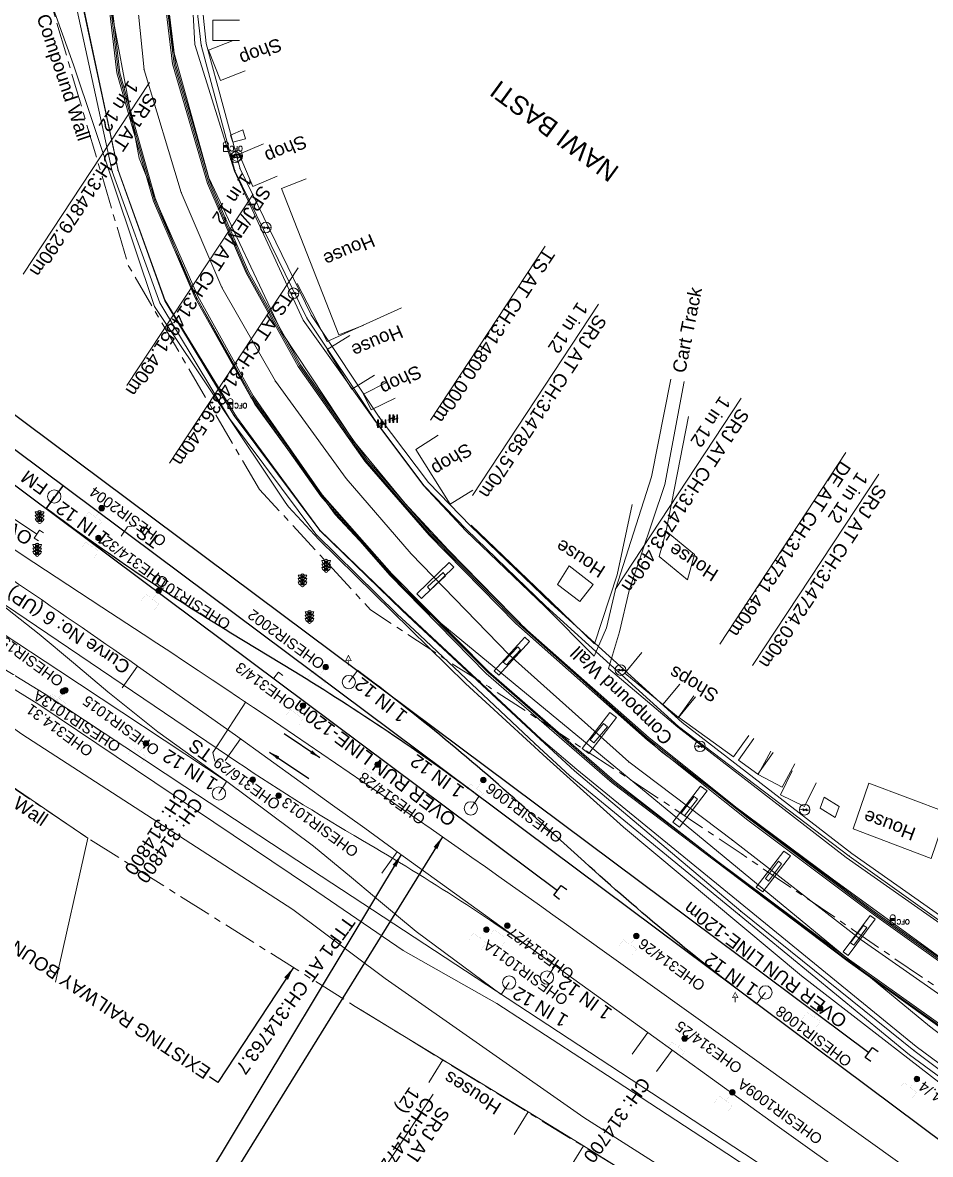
# Model space of a CAD drawing. Header units: metres. Extents: x 628572 to 633121, y 3388024 to 3391117.
# Drawn here: x 632803.3 to 632973.9, y 3388434.9 to 3388647.6 of the extents above; entities that cross this region are included whole.
import ezdxf
from ezdxf.enums import TextEntityAlignment as Align

# ---------------------------------------------------------------- set-up
doc = ezdxf.new("R2010")
doc.units = ezdxf.units.M
doc.header["$MEASUREMENT"] = 0
doc.linetypes.add('CENTER', pattern=[2, 1.25, -0.25, 0.25, -0.25])
doc.linetypes.add('DASHED', pattern=[0.75, 0.5, -0.25])
for name, color, linetype, lineweight in [('Bridge Parapet', 7, 'Continuous', 0), ('Cart Track', 34, 'Continuous', 0), ('Commercial Building Pucca', 251, 'Continuous', 0), ('Compound Wall', 251, 'Continuous', 0), ('DFCC BOUNDARY', 6, 'CENTER', 0), ('Drain Top', 5, 'Continuous', 0), ('Electric Pole', 251, 'Continuous', 0), ('Existing Chainage', 7, 'Continuous', 0), ('Existing IR Track', 143, 'Continuous', 0), ('Existing Railway Boundary', 7, 'CENTER', 0), ('flow direction', 7, 'Continuous', 0), ('Gate', 251, 'Continuous', 0), ('Ofc Pillar', 7, 'Continuous', 0), ('OHE MAST', 8, 'Continuous', 0), ('Pavers', 7, 'Continuous', 0), ('Piers_Abutment', 7, 'Continuous', 0), ('Residential Building Pucca', 251, 'Continuous', 0), ('Residential Building Semipucca', 251, 'Continuous', 0), ('SH.NOS', 8, 'Continuous', 0), ('Sign Board', 251, 'Continuous', 0), ("SIRHIND STN SRJ's", 251, 'Continuous', 0), ('Subroad Centre', 34, 'Continuous', 0), ('Subroad Edge', 34, 'Continuous', 0), ('Telephone_Pole', 8, 'Continuous', 0), ('Text', 251, 'Continuous', 0), ('Transformer', 251, 'Continuous', 0), ('Village Name', 251, 'Continuous', 0)]:
    doc.layers.add(name, color=color, linetype=linetype, lineweight=lineweight)
for name, color, linetype in [('Cut & Conn', 190, 'Continuous'), ('Cut & Conn curves up', 192, 'Continuous'), ('IR PROPOSALS', 190, 'Continuous')]:
    doc.layers.add(name, color=color, linetype=linetype)
doc.styles.add('CUT-FILL', font='cut-fill.shx', dxfattribs={"height": 2})
doc.styles.add('notes', font='romans.shx', dxfattribs={"height": 2})
doc.styles.get("Standard").update_dxf_attribs({"font": 'arial.ttf'})
doc.styles.add('Style-Arial', font='arial.ttf')
doc.styles.add('Text', font='arial.ttf', dxfattribs={"height": 2})
doc.styles.add('Vill txt', font='arial.ttf', dxfattribs={"height": 3})
doc.dimstyles.new('ISO-25', dxfattribs={"dimtxt": 2.5, "dimasz": 2.5, "dimexe": 1.25, "dimexo": 0.625, "dimtad": 1, "dimtxsty": 'Standard', "dimcen": 2.5, "dimadec": 0, "dimazin": 0, "dimtfac": 1, "dimtmove": 0, "dimatfit": 3, "dimfxl": 1, "dimarcsym": 0})

# ---------------------------------------------------------------- blocks, each defined once
blk = doc.blocks.new('EP')
blk.add_hatch(color=8).paths.add_polyline_path([(0.31, -0.24), (0.31, 0), (-0.31, -0.19), (-0.31, 0.07), (-0.93, -0.01), (-0.21, 0.16), (-0.21, -0.05), (0.43, 0.15), (0.41, -0.1), (0.94, -0.01)])
at = {"color": 8}
for p, q in [((-0.93, -0.01), (-0.21, 0.16)), ((-0.31, 0.07), (-0.93, -0.01)), ((-0.31, -0.19), (-0.31, 0.07)), ((0.31, 0), (-0.31, -0.19)), ((-0.21, 0.16), (-0.21, -0.05)), ((-0.21, -0.05), (0.43, 0.15)), ((0.31, -0.24), (0.31, 0)), ((0.43, 0.15), (0.41, -0.1)), ((0.94, -0.01), (0.31, -0.24)), ((0.41, -0.1), (0.94, -0.01))]:
    blk.add_line(p, q, dxfattribs=at)
blk.add_circle((0, 0), 1, dxfattribs=at)
blk = doc.blocks.new('OFC')
at = {"ltscale": 5}
for p, q in [((-0.46, 0), (-0.46, 1.23)), ((-0.46, 0), (0.46, 0)), ((0.46, 0), (0.46, 1.23))]:
    blk.add_line(p, q, dxfattribs=at)
at = {"extrusion": (-1, -8.21066e-11, 0), "elevation": 0.34, "flags": 128}
blk.add_lwpolyline([(-1.13, 1.23), (-1.13, 0), (-0.77, 0), (-0.77, 1.23), (-1.13, 1.23)], close=True, dxfattribs=at)
at = {"extrusion": (-2.00765e-10, 1, 0), "elevation": 1.13, "flags": 128}
blk.add_lwpolyline([(-0.38, 1.23), (-0.38, 0), (0.34, 0), (0.34, 1.23), (-0.38, 1.23)], close=True, dxfattribs=at)
at = {"flags": 128}
blk.add_lwpolyline([(0.38, 1.13), (0.38, 0.77), (-0.34, 0.77), (-0.34, 1.13), (0.38, 1.13)], close=True, dxfattribs=at)
at = {"elevation": 1.23, "flags": 128}
blk.add_lwpolyline([(0.38, 0.77), (0.38, 1.13), (-0.34, 1.13), (-0.34, 0.77), (0.38, 0.77)], close=True, dxfattribs=at)
at = {"extrusion": (-8.0306e-11, -1, 0), "elevation": -0.77, "flags": 128}
blk.add_lwpolyline([(-0.34, 1.23), (-0.34, 0), (0.38, 0), (0.38, 1.23), (-0.34, 1.23)], close=True, dxfattribs=at)
at = {"extrusion": (1, -3.28427e-10, 0), "elevation": 0.38, "flags": 128}
blk.add_lwpolyline([(0.77, 1.23), (0.77, 0), (1.13, 0), (1.13, 1.23), (0.77, 1.23)], close=True, dxfattribs=at)
at = {"ltscale": 5}
blk.add_arc((0, 1.36), 0.48, 343.8979, 196.1021, dxfattribs=at)
at = {"ltscale": 5, "style": 'notes'}
blk.add_text('OFC', height=0.246, rotation=0, dxfattribs=at).set_placement((-0.33, 0.84))
at = {"style": 'notes'}
blk.add_text('OFC', height=0.937, rotation=180, dxfattribs=at).set_placement((3.18, 0.99, -359.18))
blk = doc.blocks.new('SIG')
for color, points in [(1, [(-0.22, 0.42, 0.180295), (-0.01, 0.33, -0.00255), (0.01, 0.33, -0.00255), (0.02, 0.33, 0.180295), (0.23, 0.42, -0.002654), (0.25, 0.44, 0.184495), (0.33, 0.65, 1.000001), (-0.32, 0.65, 0.184495), (-0.24, 0.44, -0.002654)]), (2, [(0.23, -0.23, -0.002654), (0.25, -0.21, 0.184495), (0.33, 0.01, 1.000001), (-0.32, 0.01, 0.184495), (-0.24, -0.21, -0.002654), (-0.22, -0.23, 0.180295), (-0.01, -0.32, -0.00255), (0.01, -0.32, -0.00255), (0.02, -0.32, 0.180295)]), (3, [(0.23, -0.88, -0.002654), (0.25, -0.86, 0.184495), (0.33, -0.64, 1.000001), (-0.32, -0.64, 0.184495), (-0.24, -0.86, -0.002654), (-0.22, -0.88, 0.395599)])]:
    blk.add_hatch(color=color).paths.add_polyline_path(points)
for p, q in [((-0.31, 0.98), (-0.32, -0.9)), ((0.33, -0.9), (0.32, 0.98))]:
    blk.add_line(p, q)
at = {"flags": 128}
for points in [[(-0.31, 0.98), (-0.81, 0.98, 0.198758), (-0.42, 0.41, 0.003814), (-0.31, 0.39)], [(-0.31, 0.33), (-0.81, 0.33, 0.198758), (-0.42, -0.23, 0.003727), (-0.32, -0.26)], [(0.32, 0.98), (0.82, 0.98, -0.198758), (0.44, 0.41, -0.003814), (0.32, 0.39)], [(0.32, 0.33), (0.82, 0.33, -0.198758), (0.44, -0.23, -0.003727), (0.33, -0.26)], [(-0.32, -0.32), (-0.81, -0.32, 0.198758), (-0.42, -0.88, 0.003639), (-0.32, -0.9)], [(0.33, -0.32), (0.82, -0.32, -0.198758), (0.44, -0.88, -0.003639), (0.33, -0.9)]]:
    blk.add_lwpolyline(points, format="xyb", dxfattribs=at)
for centre, radius, start, end in [((0.01, 0.91), 0.324, 12.4049, 167.5951), ((0.01, 0.81), 0.357, 27.7578, 152.2422), ((0.01, -0.9), 0.324, 181.4572, 358.5428)]:
    blk.add_arc(centre, radius, start, end)
blk = doc.blocks.new('TP')
at = {"layer": 'Telephone_Pole'}
blk.add_hatch(color=8, dxfattribs=at).paths.add_polyline_path([(0.49, 0.08, -0.516403), (0.5, 0.04, 0.157799), (0.42, -0.19, 0.257253), (0.43, -0.21), (0.7, -0.4, 0.297943), (0.73, -0.4, 0.213635), (0.94, -0.09, 0.292624), (0.86, 0.1, 0.314672), (-0.86, 0.1, 0.297888), (-0.94, -0.1, 0.205841), (-0.73, -0.4, 0.297943), (-0.7, -0.4), (-0.43, -0.21, 0.257253), (-0.42, -0.19, 0.155164), (-0.5, 0.04, -0.510878), (-0.49, 0.08, -0.167449)])
at = {"layer": 'Telephone_Pole', "color": 8}
for p, q in [((-0.7, -0.4), (-0.43, -0.21)), ((0.7, -0.4), (0.43, -0.21))]:
    blk.add_line(p, q, dxfattribs=at)
blk.add_circle((0, 0), 1.03, dxfattribs=at)
for centre, radius, start, end in [((0.01, -1.13), 1.5, 55.3659, 125.2353), ((-0.48, 0.05), 0.0243, 109.2181, 217.464), ((-0.82, -0.21), 0.402, 2.1844, 37.464), ((0.01, -1.34), 1.5, 71.1943, 109.2181), ((0.82, -0.21), 0.402, 141.9464, 177.8156), ((0.48, 0.06), 0.0243, 321.9464, 71.1943), ((0.75, -0.06), 0.194, 350.1231, 55.3659), ((-0.44, -0.19), 0.0258, 304.4776, 2.1844), ((0.44, -0.19), 0.0258, 177.8156, 235.5224), ((0.72, -0.38), 0.0258, 235.5224, 301.8866), ((0.49, -0.01), 0.462, 301.8866, 350.1231)]:
    blk.add_arc(centre, radius, start, end, dxfattribs=at)
for p in [(-0.44, -0.22), (0.44, -0.22)]:
    blk.add_point(p, dxfattribs=at)
blk = doc.blocks.new('TRF')
blk.add_hatch(color=256).paths.add_polyline_path([(-0.18, -0.39), (0.02, 0.04), (-0.98, -0.29), (0.38, 0.42), (0.22, -0.04), (0.98, 0.09)])
for p, q in [((-0.69, 0.72), (-0.69, -0.72)), ((-0.52, 0.72), (-0.69, 0.72)), ((-0.52, -0.72), (-0.52, 0.72)), ((0, 0.72), (0, -0.72)), ((0.17, 0.72), (0, 0.72)), ((0.17, -0.72), (0.17, 0.72)), ((0.7, 0.72), (0.7, -0.72)), ((0.87, 0.72), (0.7, 0.72)), ((0.87, -0.72), (0.87, 0.72)), ((-0.69, -0.72), (-0.52, -0.72)), ((0, -0.72), (0.17, -0.72)), ((0.7, -0.72), (0.87, -0.72))]:
    blk.add_line(p, q)
at = {"flags": 128}
blk.add_lwpolyline([(0.22, -0.04), (0.38, 0.42), (-0.98, -0.29), (0.02, 0.04), (-0.18, -0.39), (0.98, 0.09), (0.22, -0.04)], close=True, dxfattribs=at)
blk = doc.blocks.new('TSB15')
at = {"layer": 'SH.NOS', "const_width": 0.132, "flags": 128}
blk.add_lwpolyline([(-0.46, 0.79), (0.59, 0.79), (0.05, 1.8), (-0.46, 0.79)], close=True, dxfattribs=at)
at = {"layer": 'SH.NOS', "const_width": 0.142, "flags": 128}
blk.add_lwpolyline([(0.05, 0.79), (0.05, -0.05)], dxfattribs=at)
at = {"layer": 'SH.NOS', "insert": (-0.11, 0.93), "char_height": 0.2, "attachment_point": 7, "line_spacing_factor": 0.6, "style": 'CUT-FILL'}
blk.add_mtext('15', dxfattribs=at)
blk = doc.blocks.new('TSB65')
at = {"layer": 'SH.NOS', "const_width": 0.132, "flags": 128}
blk.add_lwpolyline([(-0.51, 0.84), (0.54, 0.84), (0, 1.85), (-0.51, 0.84)], close=True, dxfattribs=at)
at = {"layer": 'SH.NOS', "const_width": 0.142, "flags": 128}
blk.add_lwpolyline([(0, 0.84), (0, 0)], dxfattribs=at)
at = {"layer": 'SH.NOS', "insert": (-0.16, 0.96), "char_height": 0.2, "attachment_point": 7, "line_spacing_factor": 0.6, "style": 'CUT-FILL'}
blk.add_mtext('65', dxfattribs=at)
blk = doc.blocks.new('OHE MAST')
h = blk.add_hatch(color=256)
edge = h.paths.add_edge_path()
edge.add_arc((0, 0), 0.514, 0, 360)
at = {"const_width": 0.01, "flags": 128}
for points in [[(1.5, 3.5), (1.5, 2), (-1.5, 2), (-1.5, 3.5)], [(0, 2), (0, 0)]]:
    blk.add_lwpolyline(points, dxfattribs=at)
blk.add_circle((0, 0), 0.514)

msp = doc.modelspace()

# ---------------------------------------------------------------- linework, layer by layer
at = {"layer": 'Bridge Parapet', "flags": 128}
for points in [[(633058.98, 3388387.86), (633058.67, 3388387.72), (633050.74, 3388401.45), (633042.78, 3388409.5), (633030.67, 3388419.35), (632995.21, 3388444.8), (632958.46, 3388471.11), (632933.32, 3388490.18), (632914.09, 3388504.7), (632890.46, 3388525.25), (632872.33, 3388543.72), (632859.33, 3388558.57), (632846.22, 3388577.18), (632835.75, 3388595.84), (632827.88, 3388614.04), (632820.99, 3388638.16), (632817.82, 3388665.56)], [(632818.06, 3388665.63), (632821.31, 3388638.1), (632828.13, 3388614.06), (632835.99, 3388595.96), (632846.45, 3388577.29), (632859.51, 3388558.76), (632872.45, 3388543.89), (632890.72, 3388525.52), (632914.34, 3388504.84), (632958.55, 3388471.27), (632995.45, 3388445.03), (633030.8, 3388419.53), (633042.91, 3388409.76), (633050.87, 3388401.7), (633058.98, 3388387.86)], [(633073.99, 3388376.16), (633073.71, 3388376.1), (633069.39, 3388391.63), (633060.01, 3388407.64), (633050.12, 3388417.82), (633036.69, 3388428.33), (633001.14, 3388453.28), (632963.62, 3388480.02), (632939.67, 3388498.05), (632920.89, 3388512.98), (632896.23, 3388534.84), (632879.83, 3388551.44), (632867.78, 3388565.3), (632855.31, 3388583.1), (632845.53, 3388600.6), (632838.29, 3388617.42), (632831.77, 3388639.77), (632828.66, 3388665.56)], [(632828.89, 3388665.59), (632832, 3388639.86), (632838.56, 3388617.48), (632845.78, 3388600.78), (632855.51, 3388583.26), (632868, 3388565.45), (632880.08, 3388551.56), (632896.51, 3388534.98), (632898.21, 3388533.35), (632921.08, 3388513.17), (632939.81, 3388498.22), (632963.6, 3388480.31), (633001.32, 3388453.43), (633036.89, 3388428.55), (633050.23, 3388418.09), (633060.27, 3388407.83), (633069.69, 3388391.76), (633073.99, 3388376.16)]]:
    msp.add_lwpolyline(points, dxfattribs=at)
at = {"layer": 'Cart Track', "flags": 128}
for points in [[(632925.18, 3388580.56), (632921.52, 3388562.22), (632914.75, 3388541.02), (632913.08, 3388533.84), (632910.73, 3388528.51)], [(632913.46, 3388526.18), (632915.49, 3388533.12), (632917.3, 3388540.84), (632924.03, 3388560.79), (632927.64, 3388580.14)]]:
    msp.add_lwpolyline(points, dxfattribs=at)
at = {"layer": 'Commercial Building Pucca', "flags": 128}
for points in [[(632844.04, 3388644.23), (632839.04, 3388644.22), (632839.03, 3388648.05), (632844.03, 3388648.06)], [(632845.11, 3388638.53), (632840.46, 3388636.7), (632838.21, 3388642.39), (632842.86, 3388644.23)], [(632851.17, 3388618.74), (632846.57, 3388616.77), (632843.97, 3388622.86), (632848.57, 3388624.83)], [(632873.31, 3388577), (632868.82, 3388574.8), (632867.36, 3388577.78), (632871.85, 3388579.99)], [(632887.91, 3388559.73), (632883.68, 3388557.06), (632877.19, 3388567.36), (632881.42, 3388570.03)], [(632926.85, 3388523.27), (632923.67, 3388519.42), (632916.52, 3388525.33), (632919.71, 3388529.18)], [(632929.76, 3388520.87), (632926.57, 3388517.01), (632923.67, 3388519.42), (632926.85, 3388523.27)], [(632939.83, 3388513.63), (632936.91, 3388509.57), (632926.57, 3388517.02), (632929.49, 3388521.08)], [(632944.4, 3388510.42), (632941.49, 3388506.35), (632937.86, 3388508.95), (632940.77, 3388513.02)], [(632948.44, 3388508.3), (632946.09, 3388503.88), (632941.59, 3388506.28), (632943.94, 3388510.69)], [(632952.49, 3388504.72), (632950.28, 3388500.24), (632945.75, 3388502.48), (632947.96, 3388506.96)]]:
    msp.add_lwpolyline(points, dxfattribs=at)
msp.add_lwpolyline([(632842.81, 3388625.14), (632842.38, 3388626.44), (632844.66, 3388627.43), (632845.22, 3388625.73), (632842.81, 3388625.14)], close=True, dxfattribs=at)
at = {"layer": 'Compound Wall', "flags": 128}
for points in [[(633058.11, 3388386.45), (633043.4, 3388397.29), (633036.48, 3388402.65), (633002.46, 3388427.92), (632990.16, 3388437.36), (632983.86, 3388441.98), (632949.69, 3388468.45), (632916.23, 3388496.39), (632901.86, 3388509.32), (632886.54, 3388523.4), (632858.98, 3388550.46), (632853.29, 3388556.57), (632852.65, 3388557.47), (632828.08, 3388594.24), (632812.87, 3388639.66), (632807.52, 3388654.55)], [(632854.91, 3388598.59), (632860.53, 3388587.69), (632874.54, 3388594)], [(632928.46, 3388573.59), (632924.29, 3388552.07)], [(632887.6, 3388553.11), (632902.73, 3388538.69), (632910.8, 3388530.81), (632915.04, 3388543.81), (632917.86, 3388557.05)], [(632809.5, 3388467.25), (632815.55, 3388494.31), (632782.16, 3388517.02), (632733.22, 3388549.83), (632717.54, 3388528.17)], [(632882.28, 3388452.66), (632865.83, 3388462.67)], [(632938.54, 3388417.89), (632908.74, 3388436.5)]]:
    msp.add_lwpolyline(points, dxfattribs=at)
at = {"layer": 'Cut & Conn', "linetype": 'Continuous', "lineweight": 0, "flags": 128}
for points in [[(632841.35, 3388508.89), (632844.25, 3388512.96)], [(632922.45, 3388450.43), (632925.38, 3388454.49)]]:
    msp.add_lwpolyline(points, dxfattribs=at)
at = {"layer": 'Cut & Conn curves up', "lineweight": 0, "flags": 128}
for points in [[(632824.9, 3388526.64), (632822.03, 3388522.54)], [(632873.72, 3388491.77), (632870.8, 3388487.72)], [(632920.83, 3388457.77), (632917.91, 3388453.71)]]:
    msp.add_lwpolyline(points, dxfattribs=at)
at = {"layer": 'DFCC BOUNDARY', "ltscale": 5, "flags": 128}
for points in [[(632847.81, 3388559.87), (632823.15, 3388601.95), (632813.06, 3388636.23), (632805.99, 3388660.26), (632736.76, 3388705.19), (632557.63, 3388824.33), (632613.48, 3388910.41), (632526.1, 3388954.74), (632475.31, 3388878.33), (632379.38, 3388941.92), (632358.48, 3388968.59), (632330.75, 3389006.71), (632310.39, 3389039.48), (632283.54, 3389090.17), (632272.6, 3389114.83)], [(633120.7, 3388366.04), (633093.19, 3388384.83), (633088.34, 3388388.14), (633069.19, 3388401.33), (633056.45, 3388410.11), (633046.73, 3388416.85), (633039.43, 3388421.88), (633030.21, 3388428.26), (633012.25, 3388440.69), (632996.91, 3388451.25), (632992.14, 3388454.57), (632977.21, 3388464.86), (632959.28, 3388477.14), (632957.02, 3388478.71), (632938.36, 3388491.4), (632925.84, 3388499.8), (632902.74, 3388515.03), (632890.84, 3388522.8), (632885.75, 3388525.99), (632868.71, 3388537.2), (632847.81, 3388559.87)]]:
    msp.add_lwpolyline(points, dxfattribs=at)
at = {"layer": 'Drain Top', "flags": 128}
for points in [[(633044.41, 3388428.61), (633035.85, 3388434.9), (632997.41, 3388463.28), (632958.69, 3388490.95), (632926.59, 3388515.27), (632901.67, 3388537.89), (632886.73, 3388552.33), (632878.71, 3388560.59), (632869.55, 3388572.81), (632856.75, 3388592.07), (632843.2, 3388619.76), (632836.86, 3388643.34), (632834.61, 3388662.86), (632835.27, 3388691.7), (632843.16, 3388722.67), (632863.69, 3388767.47)], [(632864.62, 3388766.95), (632844.14, 3388722.31), (632836.25, 3388691.78), (632835.79, 3388662.85), (632837.82, 3388643.7), (632844.16, 3388620.12), (632857.59, 3388592.55), (632870.34, 3388573.46), (632879.57, 3388561.17), (632887.58, 3388552.98), (632902.57, 3388538.48), (632927.26, 3388516.05), (632959.15, 3388491.44), (632998.06, 3388464.07), (633036.59, 3388435.61), (633044.99, 3388429.36)], [(632994.5, 3388435.6), (632970.04, 3388453.56), (632938.02, 3388479.92), (632906.19, 3388506.02), (632899.58, 3388512.09), (632876.87, 3388533.49), (632873.76, 3388536.32), (632858.4, 3388551.46), (632842.21, 3388573.18), (632829.1, 3388594.92), (632820.15, 3388619.63), (632812.3, 3388655.69), (632812.39, 3388695.42), (632820.42, 3388724.37), (632831.22, 3388749.93)], [(632832.08, 3388749.62), (632821.25, 3388724.12), (632813.45, 3388695.21), (632813.43, 3388656.2), (632821.24, 3388619.82), (632830.04, 3388595.32), (632843.06, 3388573.69), (632859.16, 3388552.11), (632874.62, 3388537.12), (632877.72, 3388534.24), (632900.63, 3388512.84), (632907.03, 3388506.99), (632938.3, 3388480.58), (632970.85, 3388454.41), (632995.03, 3388436.2)]]:
    msp.add_lwpolyline(points, dxfattribs=at)
at = {"layer": 'Drain Top'}
for p in [(632836.86, 3388643.34), (632821.24, 3388619.82), (632843.2, 3388619.76), (632844.16, 3388620.12), (632820.15, 3388619.63), (632829.1, 3388594.92), (632830.04, 3388595.32), (632857.59, 3388592.55), (632856.75, 3388592.07), (632842.21, 3388573.18), (632843.06, 3388573.69), (632870.34, 3388573.46), (632869.55, 3388572.81), (632878.71, 3388560.59), (632879.57, 3388561.17), (632859.16, 3388552.11), (632886.73, 3388552.33), (632887.58, 3388552.98), (632858.4, 3388551.46), (632874.62, 3388537.12), (632901.67, 3388537.89), (632902.57, 3388538.48), (632873.76, 3388536.32), (632876.87, 3388533.49), (632877.72, 3388534.24), (632927.26, 3388516.05), (632926.59, 3388515.27), (632899.58, 3388512.09), (632900.63, 3388512.84), (632906.19, 3388506.02), (632907.03, 3388506.99), (632958.69, 3388490.95), (632959.15, 3388491.44), (632938.02, 3388479.92), (632938.3, 3388480.58), (632970.85, 3388454.41), (632970.04, 3388453.56)]:
    msp.add_point(p, dxfattribs=at)
at = {"layer": 'Existing Chainage', "color": 7, "linetype": 'Continuous', "lineweight": 13, "flags": 128}
msp.add_lwpolyline([(632839.78, 3388511.55), (632845.27, 3388519.91)], dxfattribs=at)
at = {"layer": 'Existing IR Track', "flags": 128}
for points in [[(633005.34, 3388390.65), (632986.41, 3388403.47), (632962.36, 3388419.55), (632938.99, 3388434.95), (632859.39, 3388487.16), (632833.77, 3388504.05), (632807.34, 3388521.48), (632794.34, 3388529.4), (632780.37, 3388537.92), (632764.65, 3388546.52), (632758.6, 3388549.63), (632738.86, 3388558.9), (632714.72, 3388569.36), (632683.5, 3388582.69), (632670.73, 3388588.42), (632660.02, 3388593.75), (632637.3, 3388607.24), (632630.31, 3388611.72), (632604.9, 3388628.01), (632599.21, 3388631.77), (632573.61, 3388648.65)], [(632805.97, 3388551.45), (632795.61, 3388558.32), (632778.82, 3388569.33), (632765.13, 3388578.29), (632762.5, 3388580.01), (632728.65, 3388602.3), (632711.29, 3388613.68), (632694.37, 3388624.75)], [(632825.93, 3388532.67), (632818.15, 3388537.71), (632805.38, 3388546.13), (632792.94, 3388554.33), (632779.12, 3388563.41), (632762.28, 3388574.48), (632742.48, 3388587.5), (632725.95, 3388598.39), (632708.86, 3388609.63), (632691.76, 3388620.87)], [(632841.76, 3388504.92), (632810.07, 3388525.82), (632783.79, 3388543.14), (632768.39, 3388553.27), (632751.58, 3388564.35), (632735.11, 3388575.15), (632715.78, 3388587.95), (632700.43, 3388598.06), (632684.03, 3388608.86), (632678.32, 3388612.6)], [(632807.23, 3388551.67), (632806.45, 3388552.18), (632805.48, 3388550.72), (632806.27, 3388550.2)], [(632893.23, 3388464.92), (632877.25, 3388476.74), (632873.55, 3388479.85), (632869.44, 3388483.27), (632865.09, 3388486.92), (632858, 3388492.78), (632841.67, 3388504.98), (632828.72, 3388514.27), (632819.29, 3388521.8), (632812.88, 3388527.25), (632806.43, 3388532.66), (632799.28, 3388538.28), (632789.91, 3388544.95)]]:
    msp.add_lwpolyline(points, dxfattribs=at)
at = {"layer": 'Existing IR Track', "color": 88, "linetype": 'DASHED', "ltscale": 5, "flags": 128}
msp.add_lwpolyline([(632852.2, 3388524.9), (632851.37, 3388525.52), (632850.5, 3388524.36), (632851.34, 3388523.73)], dxfattribs=at)
at = {"layer": 'Existing Railway Boundary', "ltscale": 5, "flags": 128}
msp.add_lwpolyline([(631983.38, 3389039.03), (631997.78, 3389029.42), (631998.05, 3389028.42), (632017.69, 3389013.38), (632054.76, 3388986.91), (632106.63, 3388955.86), (632154.95, 3388925.1), (632230.87, 3388876), (632261.28, 3388857.07), (632290.54, 3388840.27), (632385.66, 3388776.64), (632400.57, 3388766.54), (632397.54, 3388762.12), (632395.54, 3388759.11), (632389.3, 3388750.37), (632386.71, 3388746.97), (632380.08, 3388739.4), (632361.83, 3388715.06), (632365.14, 3388712.58), (632373.83, 3388706.87), (632388.43, 3388697.28), (632403.56, 3388687.34), (632418.79, 3388677.34), (632434.5, 3388667.03), (632450.25, 3388656.7), (632466.79, 3388645.86), (632483.32, 3388635.01), (632501.76, 3388622.91), (632520.25, 3388610.78), (632536.82, 3388599.92), (632553.36, 3388589.08), (632565.85, 3388580.89), (632578.47, 3388572.6), (632596.92, 3388560.53), (632615.49, 3388548.37), (632635.6, 3388535.3), (632652.84, 3388524), (632669.99, 3388512.74), (632686.41, 3388501.99), (632696.81, 3388495.16), (632732.87, 3388550.06), (632815.55, 3388494.31), (632865.83, 3388462.67), (632954.79, 3388408.18), (633025.15, 3388369.9), (633056.73, 3388353.89), (633065.14, 3388349.01), (633088.59, 3388329), (633094.78, 3388323.6)], dxfattribs=at)
at = {"layer": 'Gate', "flags": 128}
msp.add_lwpolyline([(632866.01, 3388777.94), (632861.03, 3388766.88), (632842.22, 3388722.79), (632834.16, 3388691.81), (632834.57, 3388662.85), (632835.67, 3388643.47), (632843.13, 3388619.66), (632856.05, 3388591.68), (632869.61, 3388572.62), (632878.63, 3388560.59), (632886.58, 3388552.08), (632901.55, 3388537.79), (632910.73, 3388528.51)], dxfattribs=at)
at = {"layer": 'IR PROPOSALS', "linetype": 'Continuous', "lineweight": 0}
for p, q in [((632807.72, 3388556.29), (632809.24, 3388558.53)), ((632866.24, 3388525.82), (632864.61, 3388523.65)), ((632889.08, 3388502.16), (632887.55, 3388499.91)), ((632903.4, 3388470.35), (632901.87, 3388468.11)), ((632941.25, 3388463.2), (632942.95, 3388465.32))]:
    msp.add_line(p, q, dxfattribs=at)
at = {"layer": 'IR PROPOSALS'}
for points in [[(632179.96, 3388984.82), (632179.96, 3388984.82, 0.029296), (632203.53, 3388971.25), (632260.29, 3388942.86, -0.029296), (632283.86, 3388929.29), (632587.53, 3388729.93, -0.015097), (632674.06, 3388669.3), (632962.39, 3388454.03)], [(633059.28, 3388375.44), (633059.28, 3388375.44, -0.009053), (633046.3, 3388384.77), (632823.24, 3388551.31), (632821.57, 3388552.56), (632671.02, 3388664.96, 0.015097), (632584.48, 3388725.59), (632243.31, 3388949.57, 0.029296), (632219.74, 3388963.14), (632219.74, 3388963.14)], [(632234.99, 3388948.69), (632581.44, 3388721.24, -0.015097), (632667.98, 3388660.62), (632903.87, 3388484.49)], [(632889.08, 3388502.16, 0.023762), (632854.33, 3388525.61), (632842.46, 3388532.83, -0.023762), (632807.72, 3388556.29)], [(632941.25, 3388463.2, -0.023762), (632908.89, 3388489.85), (632898.6, 3388499.17, 0.023762), (632866.24, 3388525.82)]]:
    msp.add_lwpolyline(points, format="xyb", dxfattribs=at)
at = {"layer": 'IR PROPOSALS', "lineweight": 13, "flags": 128}
for points in [[(632803.42, 3388600.34), (632827.13, 3388636.31)], [(632822.9, 3388579.37), (632846.62, 3388615.34)], [(632879.96, 3388572.85), (632901.55, 3388605.59)], [(632830.89, 3388564.82), (632855.07, 3388601.49)], [(632887.87, 3388558.69), (632911.58, 3388594.67)], [(632914.67, 3388541.06), (632938.38, 3388577.03)], [(632934.35, 3388530.8), (632958.06, 3388566.77)], [(632940.51, 3388526.74), (632964.23, 3388562.71)]]:
    msp.add_lwpolyline(points, dxfattribs=at)
at = {"layer": 'IR PROPOSALS', "const_width": 0.3, "flags": 128}
msp.add_lwpolyline([(632807.72, 3388556.29), (632810.89, 3388560.53)], dxfattribs=at)
at = {"layer": 'IR PROPOSALS', "linetype": 'Continuous', "lineweight": 0, "flags": 128}
for points in [[(632821.79, 3388551.06), (632823.01, 3388552.81), (632824.71, 3388553.07)], [(632840.22, 3388512.21), (632839.04, 3388510.42), (632839.43, 3388508.75)]]:
    msp.add_lwpolyline(points, dxfattribs=at)
for points in [[(632789.91, 3388544.95), (632842.02, 3388509.7, 0.016861), (632867.21, 3388493.87, -0.024461), (632903.4, 3388470.35), (632903.4, 3388470.35)], [(632957.37, 3388431.5), (632951.27, 3388435.86), (632945.17, 3388440.23), (632939.08, 3388444.61), (632933, 3388448.99), (632926.92, 3388453.38), (632920.83, 3388457.77), (632873.72, 3388491.77), (632867.64, 3388496.16), (632861.56, 3388500.54), (632855.47, 3388504.92), (632849.38, 3388509.3), (632843.28, 3388513.66), (632837.16, 3388518), (632831.04, 3388522.33), (632824.9, 3388526.64, 0.003627), (632801, 3388543.09)]]:
    msp.add_lwpolyline(points, format="xyb", dxfattribs=at)
at = {"layer": 'IR PROPOSALS', "linetype": 'Continuous', "lineweight": 0}
msp.add_lwpolyline([(633075.14, 3388358.4), (633049.98, 3388375.58, -0.005582), (632995.09, 3388413.97), (632908.06, 3388476.29, 0.009963), (632825.93, 3388532.67)], format="xyb", dxfattribs=at)
at = {"layer": 'IR PROPOSALS'}
for points in [[(632904.21, 3388482.8), (632903.18, 3388483.57), (632904.56, 3388485.42), (632905.59, 3388484.65)], [(632962.73, 3388452.34), (632961.7, 3388453.11), (632963.08, 3388454.95), (632964.11, 3388454.18)]]:
    msp.add_lwpolyline(points, dxfattribs=at)
at = {"layer": 'IR PROPOSALS', "linetype": 'Continuous', "lineweight": 0}
for centre in [(632809.24, 3388558.53), (632864.61, 3388523.65), (632887.55, 3388499.91), (632901.87, 3388468.11), (632942.95, 3388465.32)]:
    msp.add_circle(centre, 1.25, dxfattribs=at)
at = {"layer": 'Piers_Abutment', "flags": 128}
for points in [[(632884.35, 3388545.24), (632878.26, 3388539.35), (632877.38, 3388540.22), (632883.48, 3388546.1), (632884.35, 3388545.24)], [(632879.89, 3388540.89), (632879.42, 3388541.52), (632882.33, 3388544.26), (632882.8, 3388543.62), (632879.89, 3388540.89)], [(632898.58, 3388531.29), (632892.81, 3388524.97), (632891.94, 3388525.77), (632897.72, 3388532.1), (632898.58, 3388531.29)], [(632893.6, 3388527.39), (632894.23, 3388526.86), (632896.9, 3388529.7), (632896.38, 3388530.27), (632893.6, 3388527.39)], [(632914.91, 3388517), (632909.72, 3388510.23), (632908.48, 3388511.14), (632913.67, 3388517.91), (632914.91, 3388517)], [(632909.99, 3388512.8), (632912.51, 3388515.83), (632913.23, 3388515.23), (632910.7, 3388512.2), (632909.99, 3388512.8)], [(632931.97, 3388503.18), (632926.78, 3388496.4), (632925.54, 3388497.31), (632930.73, 3388504.09), (632931.97, 3388503.18)], [(632930.16, 3388501.64), (632927.71, 3388498.48), (632927.08, 3388498.98), (632929.53, 3388502.15), (632930.16, 3388501.64)], [(632947.66, 3388490.97), (632942.47, 3388484.19), (632941.22, 3388485.1), (632946.41, 3388491.88), (632947.66, 3388490.97)], [(632945.93, 3388489.47), (632943.52, 3388486.2), (632942.94, 3388486.71), (632945.36, 3388489.99), (632945.93, 3388489.47)], [(632962.6, 3388479.8), (632963.57, 3388479.11), (632958.49, 3388472.25), (632957.52, 3388472.94), (632962.6, 3388479.8)], [(632959.56, 3388474.22), (632961.99, 3388477.52), (632961.38, 3388477.91), (632958.94, 3388474.61), (632959.56, 3388474.22)]]:
    msp.add_lwpolyline(points, close=True, dxfattribs=at)
at = {"layer": 'Residential Building Pucca', "flags": 128}
for points in [[(632867.41, 3388590.75), (632862.76, 3388588.91), (632851.93, 3388616.41), (632856.59, 3388618.24)], [(632869.45, 3388581.34), (632865.21, 3388578.7), (632860.56, 3388586.17), (632864.8, 3388588.81)], [(632895.7, 3388438.63), (632898.32, 3388442.89), (632908.74, 3388436.49), (632906.13, 3388432.23)]]:
    msp.add_lwpolyline(points, dxfattribs=at)
for points in [[(632928.27, 3388542.88), (632922.98, 3388547.28), (632924.29, 3388552.04), (632929.6, 3388547.63), (632928.27, 3388542.88)], [(632903.83, 3388542), (632908.01, 3388538.76), (632910.55, 3388541.96), (632906.01, 3388545.48), (632903.83, 3388542)]]:
    msp.add_lwpolyline(points, close=True, dxfattribs=at)
at = {"layer": 'Residential Building Semipucca', "flags": 128}
for points in [[(632974.07, 3388490.5), (632959.41, 3388496.04), (632962.37, 3388504.65), (632977.04, 3388499.11), (632974.07, 3388490.5)], [(632956.06, 3388498.2), (632953.22, 3388499.95), (632953.96, 3388502.04), (632956.8, 3388500.29), (632956.06, 3388498.2)]]:
    msp.add_lwpolyline(points, close=True, dxfattribs=at)
msp.add_lwpolyline([(632879.68, 3388448.38), (632882.28, 3388452.65), (632898.32, 3388442.89), (632895.72, 3388438.62)], dxfattribs=at)
at = {"layer": "SIRHIND STN SRJ's", "color": 7}
for p, q in [((632841.66, 3388504.99), (632840.2, 3388502.7)), ((632893.23, 3388464.92), (632894.76, 3388467.17))]:
    msp.add_line(p, q, dxfattribs=at)
at = {"layer": "SIRHIND STN SRJ's", "lineweight": 13, "flags": 128}
msp.add_lwpolyline([(632857.57, 3388411.45), (632880.46, 3388446.17)], dxfattribs=at)
at = {"layer": "SIRHIND STN SRJ's", "color": 7}
for centre in [(632840.2, 3388502.7), (632894.76, 3388467.17)]:
    msp.add_circle(centre, 1.25, dxfattribs=at)
at = {"layer": 'Subroad Centre', "flags": 128}
msp.add_lwpolyline([(633068.55, 3388363.29), (633068.73, 3388375.95), (633064.38, 3388390.3), (633046.59, 3388414.39), (633033.52, 3388424.07), (632998.18, 3388449.2), (632960.96, 3388475.18), (632936.74, 3388493.92), (632917.24, 3388508.63), (632894.75, 3388528.78), (632876.32, 3388547.75), (632864.11, 3388561.91), (632850.82, 3388580.2), (632840.77, 3388597.81), (632833.11, 3388615.65), (632826.13, 3388638.75), (632823.42, 3388665.29), (632823.91, 3388683.72), (632827.78, 3388708.65), (632834.86, 3388730.49), (632845.94, 3388758.67), (632863.8, 3388799.78)], dxfattribs=at)
at = {"layer": 'Subroad Centre'}
for p in [(632826.13, 3388638.75), (632833.11, 3388615.65), (632840.77, 3388597.81), (632850.82, 3388580.2), (632864.11, 3388561.91), (632876.32, 3388547.75), (632894.75, 3388528.78), (632917.24, 3388508.63), (632936.74, 3388493.92), (632960.96, 3388475.18)]:
    msp.add_point(p, dxfattribs=at)
at = {"layer": 'Subroad Edge', "flags": 128}
for points in [[(633063.35, 3388364.17), (633062.7, 3388375.37), (633059.16, 3388387.92), (633052.19, 3388400.13), (633042.93, 3388410.1), (633030.7, 3388419.94), (632995.63, 3388445.19), (632958.76, 3388471.46), (632933.5, 3388490.32), (632914.54, 3388505), (632890.92, 3388525.59), (632872.68, 3388543.98), (632859.61, 3388558.85), (632846.62, 3388577.44), (632836.25, 3388596.15), (632828.36, 3388614.14), (632821.59, 3388638.13), (632818.37, 3388665.56), (632818.95, 3388683.99), (632823.05, 3388709.36), (632830.44, 3388732.14), (632842.05, 3388760.41), (632859.35, 3388802.1)], [(633073.47, 3388376.03), (633069.2, 3388391.53), (633059.83, 3388407.47), (633049.98, 3388417.65), (633036.49, 3388428.12), (633001.12, 3388452.94), (632963.44, 3388479.84), (632939.64, 3388497.67), (632920.75, 3388512.72), (632896.02, 3388534.64), (632879.72, 3388551.25), (632867.61, 3388565.14), (632855.09, 3388582.97), (632845.32, 3388600.54), (632838.04, 3388617.33), (632831.48, 3388639.84), (632828.42, 3388665.44), (632828.82, 3388682.9), (632832.75, 3388708.04), (632839.38, 3388728.79), (632850.92, 3388756.96), (632867.96, 3388797.84)], [(633045.39, 3388420.87), (633045.39, 3388420.87), (633043.45, 3388420.05), (633037.04, 3388417.2), (633030.24, 3388416.1), (633022.73, 3388418.07), (633000.84, 3388433.27), (632971.24, 3388455.12), (632907.45, 3388507.2), (632900.76, 3388512.9), (632874.65, 3388537.28), (632859.18, 3388552.2), (632843.52, 3388573.52), (632830.06, 3388595.35), (632821.25, 3388619.88), (632813.52, 3388656.22), (632813.49, 3388695.13), (632821.25, 3388723.83), (632832.42, 3388750.36)], [(632993.9, 3388458.71), (632955.49, 3388486.68), (632923.39, 3388510.51), (632898.39, 3388533.08), (632883.26, 3388548.52), (632875.23, 3388557.18), (632865.51, 3388568.98), (632852.03, 3388589.37), (632838.31, 3388618.45), (632831.65, 3388642.27), (632829.14, 3388663.03)], [(632818.37, 3388658.66), (632825.21, 3388622.09), (632834.85, 3388597.97), (632846.96, 3388575.9), (632862.02, 3388555.16), (632876.75, 3388539.41), (632879.76, 3388536.49), (632973.8, 3388458.96), (633003.13, 3388436.55)], [(632982.88, 3388397.02), (632985.43, 3388401.96), (632961.51, 3388418.06), (632935.66, 3388435.03), (632913.23, 3388449.67), (632892.46, 3388463.25), (632874.8, 3388473.19), (632857.38, 3388485.07), (632806.31, 3388519.45), (632779.43, 3388536.03), (632763.88, 3388544.22), (632757.67, 3388547.42), (632737.87, 3388556.26)], [(632982.88, 3388397.02), (632956.46, 3388411.34), (632931.86, 3388427.15), (632908.81, 3388441.8), (632871.45, 3388467.9), (632854.1, 3388480.89), (632803.12, 3388513.88), (632777.14, 3388532.39), (632761.49, 3388539.81), (632754.97, 3388542.96), (632736.3, 3388552.62)], [(632913.46, 3388526.18), (632926.44, 3388515.17), (632958.08, 3388490.66), (632997.25, 3388463.18), (633035.82, 3388434.83), (633046.25, 3388426.77)]]:
    msp.add_lwpolyline(points, dxfattribs=at)

# ---------------------------------------------------------------- block references
at = {"layer": 'Electric Pole'}
for p in [(632843.31, 3388622.3), (632849, 3388609.08), (632854.22, 3388596.73), (632915.68, 3388525.91), (632930.62, 3388511.57), (632950.31, 3388499.66)]:
    msp.add_blockref('EP', p, dxfattribs=at)
at = {"layer": 'Ofc Pillar'}
for p in [(632841.49, 3388623.4), (632842.34, 3388575.09), (632966.87, 3388478.06)]:
    msp.add_blockref('OFC', p, dxfattribs=at)
at = {"layer": 'OHE MAST', "color": 2, "rotation": 143.3908318566117}
for p in [(632818.14, 3388556.33), (632817.54, 3388550.72), (632828.89, 3388540.82), (632860.28, 3388526.46), (632810.88, 3388521.91), (632811.32, 3388522.12), (632856, 3388519.23), (632826.48, 3388512.11), (632870.04, 3388508.14), (632846.55, 3388505.3), (632889.91, 3388505.23), (632851.41, 3388502.3), (632890.48, 3388477.12), (632894.41, 3388477.85), (632918.66, 3388475.93), (632953.24, 3388462.31), (632927.74, 3388456.64), (632971.41, 3388449.05), (632936.71, 3388446.54)]:
    msp.add_blockref('OHE MAST', p, dxfattribs=at)
at = {"layer": 'Pavers'}
msp.add_blockref('TSB65', (632937.24, 3388463.47), dxfattribs=at)
at = {"layer": 'Sign Board'}
for name, p in [('SIG', (632806.48, 3388554.67)), ('SIG', (632806.03, 3388548.5)), ('SIG', (632860.36, 3388545.49)), ('SIG', (632855.88, 3388542.78)), ('SIG', (632857.22, 3388535.89)), ('TSB15', (632864.48, 3388526.86))]:
    msp.add_blockref(name, p, dxfattribs=at)
at = {"layer": 'Telephone_Pole'}
msp.add_blockref('TP', (632843.62, 3388622.55), dxfattribs=at)
at = {"layer": 'Transformer'}
for p in [(632870.72, 3388572.23), (632872.91, 3388573.18)]:
    msp.add_blockref('TRF', p, dxfattribs=at)

# ---------------------------------------------------------------- texts
at = {"layer": 'Cart Track', "style": 'Text'}
msp.add_text('Cart Track', height=2.5, rotation=78.7213, dxfattribs=at).set_placement((632927.85, 3388581.59))
at = {"layer": 'Cut & Conn', "linetype": 'Continuous', "lineweight": 0, "char_height": 2.5, "attachment_point": 4, "line_spacing_factor": 0.6, "style": 'Style-Arial'}
for s, insert, rotation in [('CH: 314800', (632836.35, 3388501.48), 234.4933), ('CH: 314700', (632920.47, 3388448.87), 234.1837)]:
    msp.add_mtext(s, dxfattribs=dict(at, insert=insert, rotation=rotation))
at = {"layer": 'Cut & Conn curves up', "lineweight": 0, "style": 'Style-Arial'}
msp.add_text('Curve No: 6 (UP)', height=2.5, rotation=146.9026, dxfattribs=at).set_placement((632823.78, 3388527.07))
at = {"layer": 'Cut & Conn curves up', "lineweight": 0, "insert": (632864.95, 3388479.19), "char_height": 2.5, "attachment_point": 4, "rotation": 234.1787, "line_spacing_factor": 0.6, "style": 'Style-Arial'}
msp.add_mtext('TTP1 AT CH:314763.7', dxfattribs=at)
at = {"layer": 'Existing Chainage', "color": 7, "lineweight": 0, "insert": (632833.56, 3388503.34), "char_height": 2.5, "attachment_point": 4, "rotation": 236.7112, "line_spacing_factor": 0.6, "style": 'Style-Arial'}
msp.add_mtext('CH: 314800', dxfattribs=at)
at = {"layer": 'Existing IR Track', "style": 'Style-Arial'}
msp.add_text('OVER RUN LINE-120m', height=2.5, rotation=146.7042, dxfattribs=at).set_placement((632805.41, 3388551.27))
at = {"layer": 'Existing Railway Boundary', "linetype": 'Continuous', "ltscale": 5}
msp.add_text('EXISTING RAILWAY BOUNDARY', height=2.5, rotation=146.5, dxfattribs=at).set_placement((632794.05, 3388480.61), align=Align.RIGHT)
at = {"layer": 'IR PROPOSALS', "linetype": 'Continuous', "lineweight": 0}
for s, rotation, p in [('FM', 144.2063, (632808.27, 3388560.67)), ('1 IN 12', 144.2063, (632819.89, 3388551.18)), ('TS', 144.2063, (632829.39, 3388550.66)), ('1 IN 12', 141.8314, (632875.85, 3388517.77)), ('TS', 144.2063, (632839.29, 3388510.53)), ('1 IN 12', 144.2063, (632886.51, 3388503.66)), ('1 IN 12', 144.2063, (632941.76, 3388466.36)), ('1 IN 12', 144.1632, (632914.3, 3388461.97))]:
    msp.add_text(s, height=2.5, rotation=rotation, dxfattribs=at).set_placement(p)
at = {"layer": 'IR PROPOSALS', "style": 'Style-Arial'}
for p in [(632885, 3388498.32), (632958.51, 3388460.45)]:
    msp.add_text('OVER RUN LINE-120m', height=2.5, rotation=143.3801, dxfattribs=at).set_placement(p)
at = {"layer": 'IR PROPOSALS', "lineweight": 13, "char_height": 2.5, "width": 53.9825, "attachment_point": 4, "rotation": 236.6069, "line_spacing_factor": 0.648, "style": 'Style-Arial'}
for s, insert in [('\\A1;\\pxsm1;SRJ AT {\\A0;CH:314879.290m\\P1 in 12 }', (632826.01, 3388635.08)), ('\\A1;\\pxsm1;SRJ/FM AT {\\A0;CH:314851.490m\\P1 in 12 }', (632847.35, 3388617.65)), ('\\A1;\\pxsm1;TS AT {\\A0;CH:314800.000m}', (632902.41, 3388604.67)), ('\\A1;\\pxsm1;TS AT {\\A0;CH:314836.540m}', (632853.34, 3388596.64)), ('\\A1;\\pxsm1;SRJ AT {\\A0;CH:314785.570m\\P1 in 12 }', (632910.46, 3388593.43)), ('\\A1;\\pxsm1;SRJ AT {\\A0;CH:314753.490m\\P1 in 12 }', (632937.26, 3388575.79)), ('\\A1;\\pxsm1;DE AT {\\A0;CH:314731.490m}', (632958.11, 3388564.77)), ('\\A1;\\pxsm1;SRJ AT {\\A0;CH:314724.030m\\P1 in 12 }', (632963.1, 3388561.48))]:
    msp.add_mtext(s, dxfattribs=dict(at, insert=insert))
at = {"layer": 'OHE MAST'}
for s, rotation, p in [('OHESIR2004', 144, (632816.83, 3388560.53)), ('OHE314/32', 144, (632819.14, 3388551.3)), ('OHESIR1010', 147.5312, (632828.3, 3388544.16)), ('OHESIR2002', 144, (632846.57, 3388537.46)), ('OHESIR15', 144, (632800, 3388532.36)), ('OHE314/3', 144, (632844.25, 3388527.52)), ('OHESIR1013A', 147.1089, (632806.13, 3388522.23)), ('OHESIR1015', 144, (632815.53, 3388521.25)), ('OHE314.31', 144, (632804.9, 3388519.67)), ('OHE316/29', 144, (632840.13, 3388509.68)), ('OHE314/28', 144, (632867.41, 3388506.88)), ('OHESIR1006', 144, (632891.31, 3388504.81)), ('OHESIR1013', 144, (632852.94, 3388502.14)), ('OHE314/27', 144, (632895.33, 3388477.77)), ('OHESIR1011A', 144, (632890.84, 3388475.37)), ('OHE314/26', 144, (632919.99, 3388475.62)), ('OHESIR1008', 143, (632945.83, 3388462.95)), ('OHE314/25', 144, (632926.95, 3388460.12)), ('OHESIR1009A', 144, (632938.66, 3388449.25)), ('OHE314./4', 144, (632972.72, 3388448.79))]:
    msp.add_text(s, height=2, rotation=rotation, dxfattribs=at).set_placement(p, align=Align.RIGHT)
at = {"layer": "SIRHIND STN SRJ's", "color": 7}
for rotation, p in [(147.5622, (632840.19, 3388505.13)), (149, (632906.09, 3388460.75))]:
    msp.add_text('1 IN 12', height=2.5, rotation=rotation, dxfattribs=at).set_placement(p)
at = {"layer": "SIRHIND STN SRJ's", "lineweight": 13, "insert": (632879.59, 3388445.43), "char_height": 2.5, "width": 40, "attachment_point": 4, "rotation": 236.6069, "line_spacing_factor": 0.8, "style": 'Style-Arial'}
msp.add_mtext('\\A1;SRJ AT {\\A0;CH:314729.300m (1 in 12)}', dxfattribs=at)
at = {"layer": 'Text'}
for s, rotation, p in [('Compound Wall', 288.5056, (632805.88, 3388648.7)), ('Shop', 201.5784, (632851.39, 3388644.78)), ('Shop', 203.1353, (632856.04, 3388626.55)), ('House', 203.2938, (632868.82, 3388607.97)), ('House', 203.2938, (632874.11, 3388590.84)), ('Shop', 206.1367, (632877.51, 3388583.31)), ('Shop', 212.2285, (632886.76, 3388568.71)), ('House', 147.454, (632913.07, 3388545.19)), ('House', 147.454, (632934.32, 3388544.51)), ('Compound Wall', 136.1415, (632925.7, 3388513.39)), ('Shops', 149.6084, (632934.35, 3388521.83)), ('Compound Wall', 325.9682, (632786.32, 3388510.35)), ('House', 159.3011, (632971.42, 3388496.12)), ('Houses', 147.454, (632893.51, 3388444.3))]:
    msp.add_text(s, height=2.5, rotation=rotation, dxfattribs=at).set_placement(p)
at = {"layer": 'Village Name', "style": 'Vill txt', "width": 0.999999}
msp.add_text('NAWI BASTI', height=3.5, rotation=143.7285, dxfattribs=at).set_placement((632903.24, 3388627.19), align=Align.MIDDLE_CENTER)

# ---------------------------------------------------------------- leaders
at = {"layer": 'Existing IR Track', "color": 190, "lineweight": 0}
for points in [[(632882.21, 3388494.56), (632829.85, 3388410.03), (632831.27, 3388409.02)], [(632874.48, 3388491.22), (632824.02, 3388407.44), (632828.66, 3388404.48)]]:
    msp.add_leader(points, dimstyle='ISO-25', override={"dimtxt": 3, "dimtad": 0}, dxfattribs=at)
at = {"layer": 'Existing Railway Boundary', "linetype": 'Continuous', "ltscale": 5}
msp.add_leader([(632854.19, 3388469.99), (632839.97, 3388448.36), (632838.45, 3388449.44)], dimstyle='ISO-25', override={"dimtxt": 3, "dimasz": 2.5, "dimgap": 0.625, "dimtad": 0, "dimdec": 3, "dimzin": 2, "dimtdec": 3}, dxfattribs=at)
at = {"layer": 'flow direction', "lineweight": 0}
for points in [[(632859.19, 3388509.42), (632852.47, 3388513.93)], [(632849.7, 3388510.48), (632857.12, 3388505.53)]]:
    msp.add_leader(points, dimstyle='ISO-25', override={"dimtxt": 0.5, "dimasz": 2, "dimtad": 0}, dxfattribs=at)

doc.saveas('drawing.dxf')
